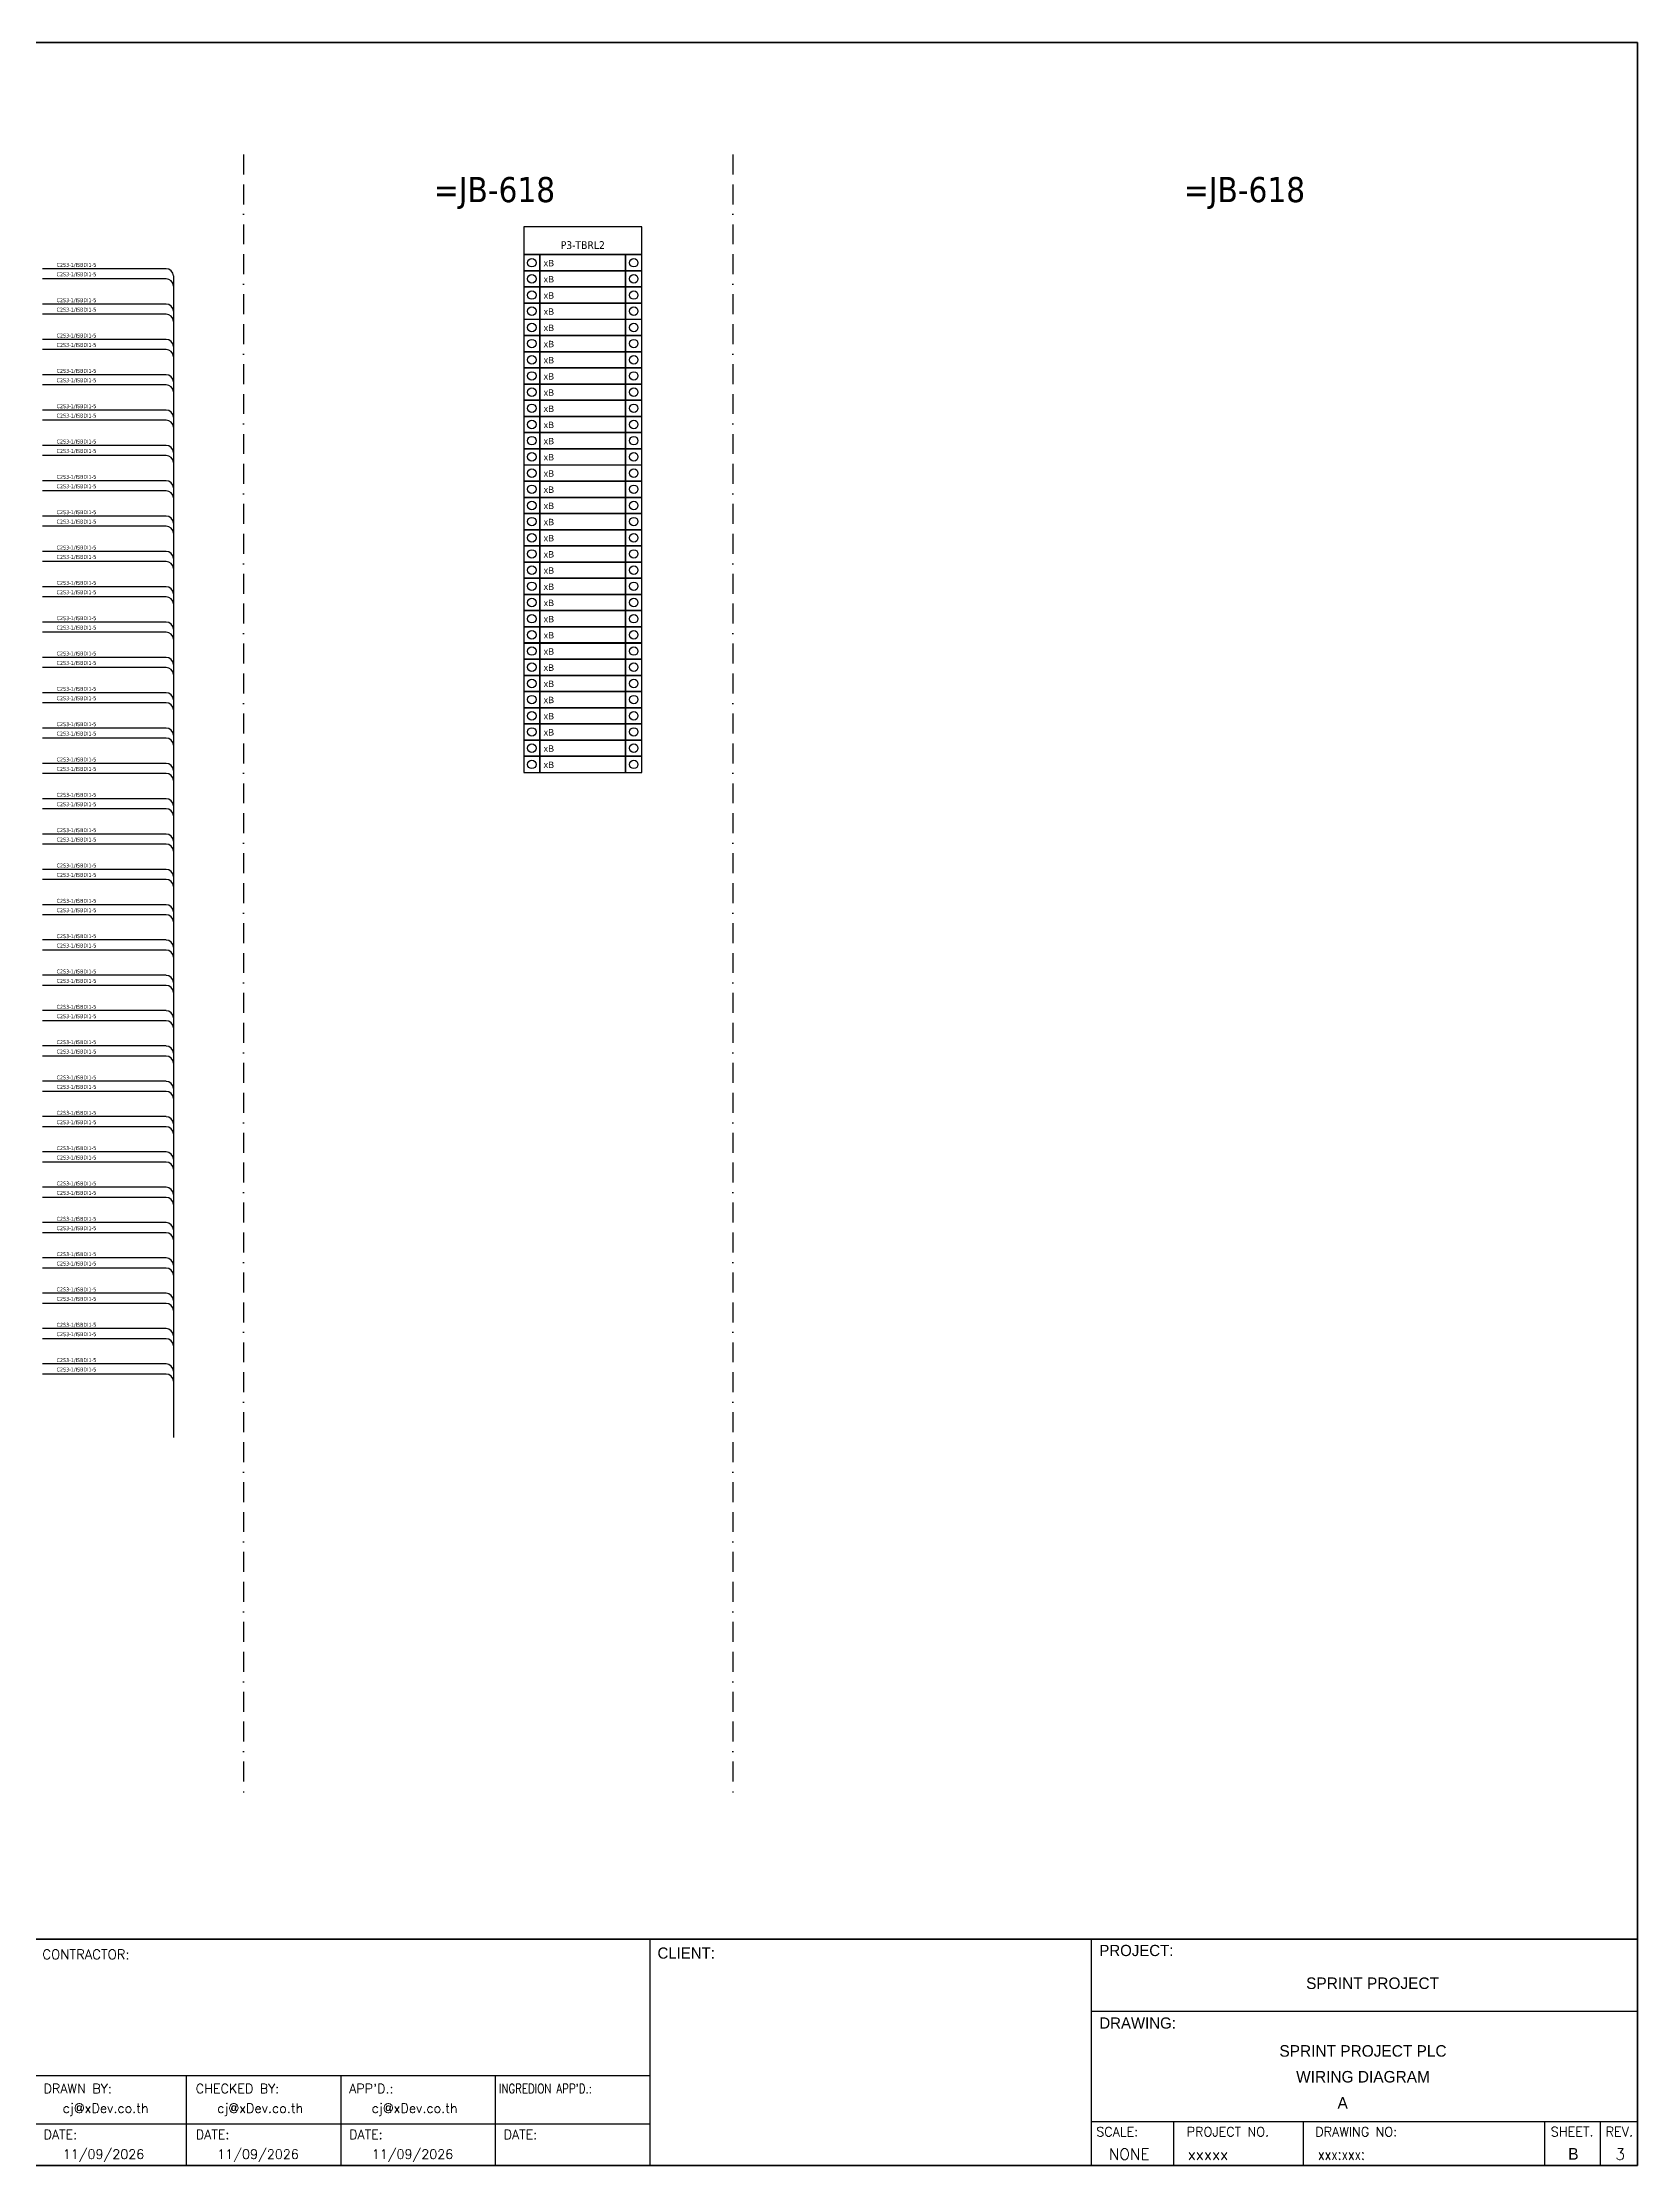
# Model space of a CAD drawing. Header units: millimetres. Extents: x 0 to 54213, y 0 to 2820.
# Drawn here: x 22829 to 24860, y 0 to 2704 of the extents above; entities that cross this region are included whole.
import ezdxf
from ezdxf.enums import TextEntityAlignment as Align

# ---------------------------------------------------------------- set-up
doc = ezdxf.new("R2010")
doc.units = ezdxf.units.MM
doc.linetypes.add('BORDERX2', pattern=[88.9, 25.4, -12.7, 25.4, -12.7, 0, -12.7])
for name, color, linetype in [('GT_1', 9, 'Continuous'), ('HELPPOINT', 7, 'Continuous'), ('MEMBER', 7, 'Continuous'), ('x01001-FrameArea', 2, 'BORDERX2')]:
    doc.layers.add(name, color=color, linetype=linetype)
doc.layers.add('IE-WIRE', color=7, linetype='Continuous', lineweight=25)
doc.styles.add('HTX11', font='O8111901')
doc.styles.add('ROMANS', font='romans.shx', dxfattribs={"width": 0.85, "height": 25})
doc.styles.get("Standard").update_dxf_attribs({"font": 'arial.ttf'})
doc.styles.add('Tahoma', font='')
doc.styles.get('Tahoma').set_extended_font_data('Tahoma')

# ---------------------------------------------------------------- blocks, each defined once
blk = doc.blocks.new('xTermSingleLayer4')
at = {"color": 7, "ltscale": 25.4}
for points in [[(0, -537), (537, -537), (537, 0), (0, 0)], [(537, -537), (3378, -537), (3378, 0), (537, 0)], [(3378, -537), (3915, -537), (3915, 0), (3378, 0)]]:
    blk.add_lwpolyline(points, close=True, dxfattribs=at)
for centre in [(268, -268), (3647, -268)]:
    blk.add_circle(centre, 141, dxfattribs=at)
blk.add_attdef('TERMINAL_B', (661, -387), '', height=212)
blk = doc.blocks.new('*U360')
at = {"layer": 'IE-WIRE', "color": 4, "ltscale": 25.4}
for p, q in [((74.2, 7.2), (-83.4, 7.2)), ((74.2, -5.6), (-83.4, -5.6))]:
    blk.add_line(p, q, dxfattribs=at)
for centre in [(74.2, -2), (74.2, -14.8)]:
    blk.add_arc(centre, 9.17, 0, 90, dxfattribs=at)
at = {"color": 4, "style": 'Tahoma'}
for p in [(-65.4, 9.6), (-65.4, -2.4)]:
    blk.add_text('C2S3-1/ISBDI1-5', height=4.974, dxfattribs=at).set_placement(p)
blk = doc.blocks.new('*U370')
at = {"layer": 'x01001-FrameArea', "color": 0, "linetype": 'ByBlock', "lineweight": -2, "transparency": 16777216}
for p in [(0, 0), (0, -45), (0, -90), (0, -135), (0, -180), (0, -225), (0, -270), (0, -315), (0, -360), (0, -405), (0, -450), (0, -495), (0, -540), (0, -585), (0, -630), (0, -675), (0, -720), (0, -765), (0, -810), (0, -855), (0, -900), (0, -945), (0, -990), (0, -1035), (0, -1080), (0, -1125), (0, -1170), (0, -1215), (0, -1260), (0, -1305), (0, -1350), (0, -1395)]:
    blk.add_blockref('*U360', p, dxfattribs=at)

msp = doc.modelspace()

# ---------------------------------------------------------------- linework, layer by layer
at = {"color": 4}
for p, q in [((24268.8, 56.1), (24268.8, 0)), ((24434.1, 56.1), (24434.1, 0))]:
    msp.add_line(p, q, dxfattribs=at)
at = {"color": 4, "ltscale": 0.5}
for p, q in [((24741.2, 56.1), (24741.2, 0)), ((24741.2, 56.1), (24741.2, 0)), ((24812.4, 56.1), (24812.4, 0)), ((24812.4, 56.1), (24812.4, 0))]:
    msp.add_line(p, q, dxfattribs=at)
at = {"color": 4, "ltscale": 25.4}
msp.add_lwpolyline([(23441.4, 2434), (23591.7, 2434), (23591.7, 2469.2), (23441.4, 2469.2)], close=True, dxfattribs=at)
at = {"layer": 'GT_1', "color": 4}
for p, q in [((23602.3, 0), (23602.3, 288.2)), ((24164.6, 0), (24164.6, 288.2)), ((24164.6, 0), (24164.6, 288.2)), ((24164.6, 0), (24164.6, 288.2)), ((23602.3, 114.3), (22815.3, 114.3)), ((23012.1, 0), (23012.1, 114.3)), ((23208.8, 0), (23208.8, 114.3)), ((23405.6, 0), (23405.6, 114.3)), ((24164.6, 56.1), (24859.8, 56.1)), ((23602.3, 52.9), (22815.3, 52.9))]:
    msp.add_line(p, q, dxfattribs=at)
at = {"layer": 'HELPPOINT', "color": 4, "lineweight": 35}
for p, q in [((20966.5, 2704.2), (24859.8, 2704.2)), ((20966.5, 2704.2), (24859.8, 2704.2)), ((24859.8, 2704.2), (24859.8, 0)), ((24859.8, 2704.2), (24859.8, 0)), ((24859.8, 0), (20966.5, 0)), ((24859.8, 0), (20966.5, 0))]:
    msp.add_line(p, q, dxfattribs=at)
at = {"layer": 'HELPPOINT', "color": 4}
for p, q in [((24164.6, 196.6), (24859.8, 196.6)), ((24164.6, 196.6), (24859.8, 196.6)), ((24164.6, 56.1), (24859.8, 56.1))]:
    msp.add_line(p, q, dxfattribs=at)
at = {"layer": 'IE-WIRE', "color": 4, "ltscale": 25.4}
msp.add_line((22995.3, 2406.8), (22995.3, 927.2), dxfattribs=at)
at = {"layer": 'MEMBER', "color": 4, "lineweight": 35}
msp.add_line((20966.5, 288.2), (24859.8, 288.2), dxfattribs=at)
msp.add_line((20966.5, 288.2), (24859.8, 288.2), dxfattribs=at)
at = {"layer": 'MEMBER', "color": 4}
for p, q in [((24164.6, 196.6), (24859.8, 196.6)), ((24164.6, 196.6), (24859.8, 196.6)), ((24164.6, 56.1), (24859.8, 56.1)), ((24164.6, 56.1), (24859.8, 56.1))]:
    msp.add_line(p, q, dxfattribs=at)
at = {"layer": 'x01001-FrameArea'}
for p, q in [((23084.7, 2561.5), (23084.7, 475)), ((23707.8, 2561.5), (23707.8, 475))]:
    msp.add_line(p, q, dxfattribs=at)

# ---------------------------------------------------------------- block references
at = {"xscale": 0.0384, "yscale": 0.0384, "zscale": 0.0384}
for p in [(23441.4, 2434), (23441.4, 2413.4), (23441.4, 2392.8), (23441.4, 2372.2), (23441.4, 2351.5), (23441.4, 2330.9), (23441.4, 2310.3), (23441.4, 2289.7), (23441.4, 2269.1), (23441.4, 2248.5), (23441.4, 2227.9), (23441.4, 2207.3), (23441.4, 2186.7), (23441.4, 2166), (23441.4, 2145.4), (23441.4, 2124.8), (23441.4, 2104.2), (23441.4, 2083.6), (23441.4, 2063), (23441.4, 2042.4), (23441.4, 2021.8), (23441.4, 2001.1), (23441.4, 1980.5), (23441.4, 1959.9), (23441.4, 1939.3), (23441.4, 1918.7), (23441.4, 1898.1), (23441.4, 1877.5), (23441.4, 1856.9), (23441.4, 1836.3), (23441.4, 1815.6), (23441.4, 1795)]:
    msp.add_blockref('xTermSingleLayer4', p, dxfattribs=at).add_auto_attribs({'TERMINAL_B': 'xB'})
at = {"layer": 'x01001-FrameArea'}
msp.add_blockref('*U370', (22911.9, 2408.8), dxfattribs=at)

# ---------------------------------------------------------------- texts
at = {"color": 2, "style": 'Tahoma'}
for p in [(23404.2, 2516.8), (24359.3, 2516.8)]:
    msp.add_text('=JB-618', height=32, dxfattribs=at).set_placement(p, align=Align.MIDDLE_CENTER)
at = {"color": 4, "style": 'Tahoma'}
msp.add_text('P3-TBRL2', height=9.95, dxfattribs=at).set_placement((23516.6, 2446.1), align=Align.MIDDLE_CENTER)
at = {"color": 4, "ltscale": 100, "style": 'HTX11'}
for s, p in [('SPRINT PROJECT', (24522.4, 232.2)), ('SPRINT PROJECT PLC', (24510.2, 146)), ('WIRING DIAGRAM', (24510.2, 113.1))]:
    msp.add_text(s, height=14.693, dxfattribs=at).set_placement(p, align=Align.MIDDLE_CENTER)
at = {"style": 'HTX11'}
for tag, text, height, p in [('A', 'A', 14.8, (24484.3, 79.8)), ('B', 'CHASSIS C3 SLOT 5', 14.821, (24778.1, 14.9))]:
    msp.add_attdef(tag, text=text, height=height, dxfattribs=at).set_placement(p, align=Align.MIDDLE_CENTER)
at = {"layer": 'GT_1', "color": 4, "style": 'HTX11'}
for s, p in [('CLIENT:', (23611.8, 263.5)), ('PROJECT:', (24174.5, 266.8)), ('DRAWING:', (24174.5, 174.4))]:
    msp.add_text(s, height=14.25, dxfattribs=at).set_placement(p)
at = {"layer": 'MEMBER', "color": 4, "ltscale": 0.8, "style": 'ROMANS'}
for s, height, p in [('CONTRACTOR:', 12.35, (22828.4, 262.7)), ('DRAWN BY:', 11.88, (22829.9, 92.1)), ('CHECKED BY:', 11.875, (23023.8, 92.1)), ("APP'D.:", 11.88, (23219, 92.1)), ('cj@xDev.co.th', 11.875, (22854.3, 67.2)), ('cj@xDev.co.th', 11.875, (23051.1, 67.2)), ('cj@xDev.co.th', 11.875, (23247.8, 67.2)), ('DATE:', 11.88, (22829.9, 33.6)), ('DATE:', 11.88, (23023.8, 33.6)), ('DATE:', 11.88, (23219, 33.6)), ('DATE:', 11.88, (23415.8, 33.6)), ('SCALE:', 11.88, (24170.5, 37.1)), ('PROJECT NO.', 11.875, (24285.7, 37.1)), ('DRAWING NO:', 11.875, (24449.4, 37.1)), ('SHEET.', 12, (24749.2, 37.1)), ('REV.', 12, (24819.1, 37.1)), ('11/09/2026', 11.88, (22854.3, 8.5)), ('11/09/2026', 11.88, (23051.1, 8.5)), ('11/09/2026', 11.88, (23247.8, 8.5)), ('NONE', 14.23, (24186.5, 7.3)), ('xxxxx', 14.23, (24286.9, 7.3))]:
    msp.add_text(s, height=height, dxfattribs=at).set_placement(p)
at = {"layer": 'MEMBER', "color": 4, "ltscale": 0.8, "style": 'ROMANS', "width": 0.8}
for s, height, p in [("INGREDION APP'D.:", 11.875, (23409.8, 92.1)), ('xxx:xxx:', 14.23, (24453.1, 7.3))]:
    msp.add_text(s, height=height, dxfattribs=at).set_placement(p)
at = {"layer": 'MEMBER', "color": 4, "ltscale": 0.8, "style": 'ROMANS'}
msp.add_text('3', height=14.2, dxfattribs=at).set_placement((24837.7, 7.3), align=Align.CENTER)

doc.saveas('drawing.dxf')
